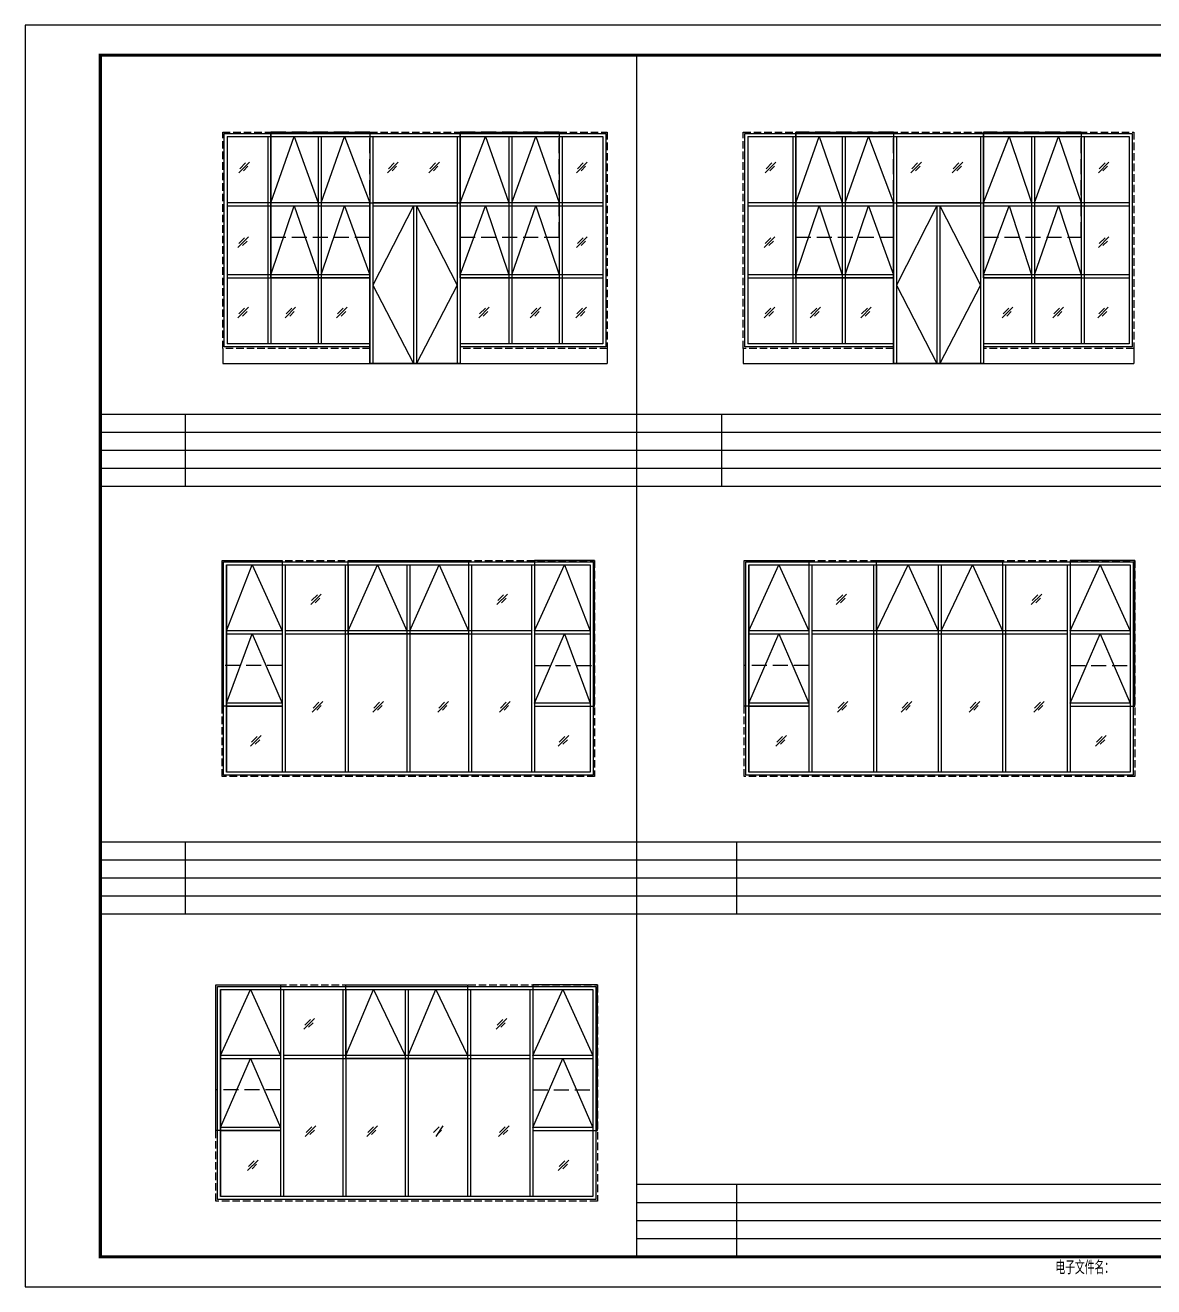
# Model space of a CAD drawing. Extents: x -1041549 to 749950, y -354245 to 17554.
# Drawn here: x -648917 to -630133, y -242439 to -221439 of the extents above; entities that cross this region are included whole.
import ezdxf

# ---------------------------------------------------------------- set-up
doc = ezdxf.new("R2010")
doc.units = 0
doc.header["$LTSCALE"] = 1000
doc.header["$MEASUREMENT"] = 0
doc.linetypes.add('CONTINOUS', pattern=[0])
doc.linetypes.add('DASH', pattern=[0.35, 0.25, -0.1])
for name, color, linetype in [('14', 1, 'Continuous'), ('PUB_TITLE', 4, 'Continuous'), ('中粗线', 1, 'DASH'), ('辅助线', 8, 'CONTINOUS')]:
    doc.layers.add(name, color=color, linetype=linetype)
doc.styles.add('hztxt', font='romand_pkpm', dxfattribs={"bigfont": 'gbcbig'})

# ---------------------------------------------------------------- blocks, each defined once
blk = doc.blocks.new('TUQ')
at = {"layer": '14', "style": 'hztxt', "width": 0.85}
blk.add_text('电子文件名：', height=450, rotation=359.9997, dxfattribs=at).set_placement((-24105, -584))

msp = doc.modelspace()

# ---------------------------------------------------------------- linework, layer by layer
at = {"color": 8}
for p, q in [((-638745, -221939.5), (-638745, -229119.7)), ((-624367.1, -227919.7), (-647667.1, -227919.7)), ((-646256.5, -227919.7), (-646256.5, -229119.7)), ((-637329.6, -227919.7), (-637329.6, -229119.7)), ((-624367.1, -228219.7), (-647667.1, -228219.7)), ((-624367.1, -228519.7), (-647667.1, -228519.7)), ((-624367.1, -228819.7), (-647667.1, -228819.7)), ((-624367.1, -229119.7), (-647667.1, -229119.7)), ((-638745, -229119.7), (-638745, -236236.5)), ((-624367.1, -235036.5), (-647667.1, -235036.5)), ((-646256.5, -235036.5), (-646256.5, -236236.5)), ((-637075.6, -235036.5), (-637075.6, -236236.5)), ((-624367.1, -235336.5), (-647667.1, -235336.5)), ((-624367.1, -235636.5), (-647667.1, -235636.5)), ((-624367.1, -235936.5), (-647667.1, -235936.5)), ((-624367.1, -236236.5), (-647667.1, -236236.5)), ((-638745, -236236.5), (-638745, -241939.5)), ((-624367.1, -240739.5), (-638745, -240739.5)), ((-637075.6, -240739.5), (-637075.6, -241939.5)), ((-624367.1, -241039.5), (-638745, -241039.5)), ((-624367.1, -241339.5), (-638745, -241339.5)), ((-624367.1, -241639.5), (-638745, -241639.5)), ((-624367.1, -241939.5), (-638745, -241939.5))]:
    msp.add_line(p, q, dxfattribs=at)
at = {"color": 4}
for p, q in [((-645554.1, -223293.9), (-639304.1, -223293.9)), ((-645554.1, -223293.9), (-645554.1, -226743.9)), ((-644879.1, -223293.9), (-644879.1, -226743.9)), ((-644829.1, -223293.9), (-644829.1, -226743.9)), ((-644041.6, -223293.9), (-644041.6, -226743.9)), ((-643991.6, -223293.9), (-643991.6, -226743.9)), ((-643179.1, -223293.9), (-643179.1, -227068.9)), ((-643129.1, -223293.9), (-643129.1, -227068.9)), ((-641729.1, -223293.9), (-641729.1, -227068.9)), ((-641679.1, -223293.9), (-641679.1, -227068.9)), ((-640866.6, -223293.9), (-640866.6, -226743.9)), ((-640816.6, -223293.9), (-640816.6, -226743.9)), ((-640029.1, -223293.9), (-640029.1, -226743.9)), ((-639979.1, -223293.9), (-639979.1, -226743.9)), ((-639304.1, -223293.9), (-639304.1, -226743.9)), ((-636891.9, -223293.9), (-630541.9, -223293.9)), ((-636891.9, -223293.9), (-636891.9, -226743.9)), ((-636141.9, -223293.9), (-636141.9, -226743.9)), ((-636091.9, -223293.9), (-636091.9, -226743.9)), ((-635316.9, -223293.9), (-635316.9, -226743.9)), ((-635266.9, -223293.9), (-635266.9, -226743.9)), ((-634466.9, -223293.9), (-634466.9, -227068.9)), ((-634416.9, -223293.9), (-634416.9, -227068.9)), ((-633016.9, -223293.9), (-633016.9, -227068.9)), ((-632966.9, -223293.9), (-632966.9, -227068.9)), ((-632166.9, -223293.9), (-632166.9, -226743.9)), ((-632116.9, -223293.9), (-632116.9, -226743.9)), ((-631341.9, -223293.9), (-631341.9, -226743.9)), ((-631291.9, -223293.9), (-631291.9, -226743.9)), ((-630541.9, -223293.9), (-630541.9, -226743.9)), ((-643179.1, -224393.9), (-645554.1, -224393.9)), ((-645554.1, -224443.9), (-643179.1, -224443.9)), ((-641729.1, -224393.9), (-643129.1, -224393.9)), ((-643129.1, -224443.9), (-641729.1, -224443.9)), ((-642454.1, -224443.9), (-642454.1, -227068.9)), ((-642404.1, -224443.9), (-642404.1, -227068.9)), ((-639304.1, -224393.9), (-641679.1, -224393.9)), ((-641679.1, -224443.9), (-639304.1, -224443.9)), ((-634466.9, -224393.9), (-636891.9, -224393.9)), ((-636891.9, -224443.9), (-634466.9, -224443.9)), ((-633016.9, -224393.9), (-634416.9, -224393.9)), ((-634416.9, -224443.9), (-633016.9, -224443.9)), ((-633741.9, -224443.9), (-633741.9, -227068.9)), ((-633691.9, -224443.9), (-633691.9, -227068.9)), ((-630541.9, -224393.9), (-632966.9, -224393.9)), ((-632966.9, -224443.9), (-630541.9, -224443.9)), ((-643179.1, -225593.9), (-645554.1, -225593.9)), ((-645554.1, -225643.9), (-643179.1, -225643.9)), ((-639304.1, -225593.9), (-641679.1, -225593.9)), ((-641679.1, -225643.9), (-639304.1, -225643.9)), ((-634466.9, -225593.9), (-636891.9, -225593.9)), ((-636891.9, -225643.9), (-634466.9, -225643.9)), ((-630541.9, -225593.9), (-632966.9, -225593.9)), ((-632966.9, -225643.9), (-630541.9, -225643.9)), ((-643179.1, -226743.9), (-645554.1, -226743.9)), ((-639304.1, -226743.9), (-641679.1, -226743.9)), ((-634466.9, -226743.9), (-636891.9, -226743.9)), ((-630541.9, -226743.9), (-632966.9, -226743.9)), ((-645566.4, -230422.3), (-639516.4, -230422.3)), ((-645566.4, -230422.3), (-645566.4, -233872.3)), ((-644641.4, -230422.3), (-644641.4, -233872.3)), ((-644591.4, -230422.3), (-644591.4, -233872.3)), ((-643591.4, -230422.3), (-643591.4, -233872.3)), ((-643541.4, -230422.3), (-643541.4, -233872.3)), ((-642566.4, -230422.3), (-642566.4, -233872.3)), ((-642516.4, -230422.3), (-642516.4, -233872.3)), ((-641541.4, -230422.3), (-641541.4, -233872.3)), ((-641491.4, -230422.3), (-641491.4, -233872.3)), ((-640491.4, -230422.3), (-640491.4, -233872.3)), ((-640441.4, -230422.3), (-640441.4, -233872.3)), ((-639516.4, -230422.3), (-639516.4, -233872.3)), ((-636873.3, -230422.3), (-630523.3, -230422.3)), ((-636873.3, -230422.3), (-636873.3, -233872.3)), ((-635873.3, -230422.3), (-635873.3, -233872.3)), ((-635823.3, -230422.3), (-635823.3, -233872.3)), ((-634798.3, -230422.3), (-634798.3, -233872.3)), ((-634748.3, -230422.3), (-634748.3, -233872.3)), ((-633723.3, -230422.3), (-633723.3, -233872.3)), ((-633673.3, -230422.3), (-633673.3, -233872.3)), ((-632648.3, -230422.3), (-632648.3, -233872.3)), ((-632598.3, -230422.3), (-632598.3, -233872.3)), ((-631573.3, -230422.3), (-631573.3, -233872.3)), ((-631523.3, -230422.3), (-631523.3, -233872.3)), ((-630523.3, -230422.3), (-630523.3, -233872.3)), ((-644641.4, -231522.3), (-645566.4, -231522.3)), ((-645566.4, -231572.3), (-644641.4, -231572.3)), ((-640491.4, -231522.3), (-644591.4, -231522.3)), ((-644591.4, -231572.3), (-640491.4, -231572.3)), ((-639516.4, -231522.3), (-640441.4, -231522.3)), ((-640441.4, -231572.3), (-639516.4, -231572.3)), ((-635873.3, -231522.3), (-636873.3, -231522.3)), ((-636873.3, -231572.3), (-635873.3, -231572.3)), ((-631573.3, -231522.3), (-635823.3, -231522.3)), ((-635823.3, -231572.3), (-631573.3, -231572.3)), ((-630523.3, -231522.3), (-631523.3, -231522.3)), ((-631523.3, -231572.3), (-630523.3, -231572.3)), ((-644641.4, -232722.3), (-645566.4, -232722.3)), ((-645566.4, -232772.3), (-644641.4, -232772.3)), ((-639516.4, -232722.3), (-640441.4, -232722.3)), ((-640441.4, -232772.3), (-639516.4, -232772.3)), ((-635873.3, -232722.3), (-636873.3, -232722.3)), ((-636873.3, -232772.3), (-635873.3, -232772.3)), ((-630523.3, -232722.3), (-631523.3, -232722.3)), ((-631523.3, -232772.3), (-630523.3, -232772.3)), ((-639516.4, -233872.3), (-645566.4, -233872.3)), ((-630523.3, -233872.3), (-636873.3, -233872.3)), ((-645667.9, -237488.5), (-639467.9, -237488.5)), ((-645667.9, -237488.5), (-645667.9, -240938.5)), ((-644667.9, -237488.5), (-644667.9, -240938.5)), ((-644617.9, -237488.5), (-644617.9, -240938.5)), ((-643630.4, -237488.5), (-643630.4, -240938.5)), ((-643580.4, -237488.5), (-643580.4, -240938.5)), ((-642592.9, -237488.5), (-642592.9, -240938.5)), ((-642542.9, -237488.5), (-642542.9, -240938.5)), ((-641555.4, -237488.5), (-641555.4, -240938.5)), ((-641505.4, -237488.5), (-641505.4, -240938.5)), ((-640517.9, -237488.5), (-640517.9, -240938.5)), ((-640467.9, -237488.5), (-640467.9, -240938.5)), ((-639467.9, -237488.5), (-639467.9, -240938.5)), ((-644667.9, -238588.5), (-645667.9, -238588.5)), ((-645667.9, -238638.5), (-644667.9, -238638.5)), ((-640517.9, -238588.5), (-644617.9, -238588.5)), ((-644617.9, -238638.5), (-640517.9, -238638.5)), ((-639467.9, -238588.5), (-640467.9, -238588.5)), ((-640467.9, -238638.5), (-639467.9, -238638.5)), ((-644667.9, -239788.5), (-645667.9, -239788.5)), ((-639467.9, -239788.5), (-640467.9, -239788.5)), ((-645667.9, -239838.5), (-644667.9, -239838.5)), ((-640467.9, -239838.5), (-639467.9, -239838.5)), ((-639467.9, -240938.5), (-645667.9, -240938.5))]:
    msp.add_line(p, q, dxfattribs=at)
for p, q in [((-645629.1, -226818.9), (-645629.1, -227068.9)), ((-639229.1, -226818.9), (-639229.1, -227068.9)), ((-636966.9, -226818.9), (-636966.9, -227068.9)), ((-630466.9, -226818.9), (-630466.9, -227068.9)), ((-645629.1, -227068.9), (-639229.1, -227068.9)), ((-636966.9, -227068.9), (-630466.9, -227068.9))]:
    msp.add_line(p, q)
at = {"color": 8, "linetype": 'DASH'}
for points in [[(-643179.1, -223218.9), (-644829.1, -223218.9), (-644829.1, -224968.9), (-643179.1, -224968.9)], [(-640029.1, -223218.9), (-641679.1, -223218.9), (-641679.1, -224968.9), (-640029.1, -224968.9)], [(-634466.9, -223218.9), (-636091.9, -223218.9), (-636091.9, -224968.9), (-634466.9, -224968.9)], [(-631341.9, -223218.9), (-632966.9, -223218.9), (-632966.9, -224968.9), (-631341.9, -224968.9)], [(-645641.4, -230347.3), (-644641.4, -230347.3), (-644641.4, -232097.3), (-645641.4, -232097.3)], [(-639441.4, -230347.3), (-640441.4, -230347.3), (-640441.4, -232097.3), (-639441.4, -232097.3)], [(-636948.3, -230347.3), (-635873.3, -230347.3), (-635873.3, -232097.3), (-636948.3, -232097.3)], [(-630448.3, -230347.3), (-631523.3, -230347.3), (-631523.3, -232097.3), (-630448.3, -232097.3)], [(-645742.9, -237413.5), (-644667.9, -237413.5), (-644667.9, -239163.5), (-645742.9, -239163.5)], [(-639392.9, -237413.5), (-640467.9, -237413.5), (-640467.9, -239163.5), (-639392.9, -239163.5)]]:
    msp.add_lwpolyline(points, close=True, dxfattribs=at)
at = {"color": 8}
for points in [[(-644829.1, -223218.9), (-643179.1, -223218.9), (-643179.1, -225643.9), (-644829.1, -225643.9)], [(-641679.1, -223218.9), (-640029.1, -223218.9), (-640029.1, -225643.9), (-641679.1, -225643.9)], [(-636091.9, -223218.9), (-634466.9, -223218.9), (-634466.9, -225643.9), (-636091.9, -225643.9)], [(-632966.9, -223218.9), (-631341.9, -223218.9), (-631341.9, -225643.9), (-632966.9, -225643.9)], [(-643179.1, -224393.9), (-641679.1, -224393.9), (-641679.1, -227068.9), (-643179.1, -227068.9)], [(-634466.9, -224393.9), (-632966.9, -224393.9), (-632966.9, -227068.9), (-634466.9, -227068.9)], [(-645641.4, -230347.3), (-644641.4, -230347.3), (-644641.4, -232772.3), (-645641.4, -232772.3)], [(-643541.4, -230347.3), (-641541.4, -230347.3), (-641541.4, -231572.3), (-643541.4, -231572.3)], [(-639441.4, -230347.3), (-640441.4, -230347.3), (-640441.4, -232772.3), (-639441.4, -232772.3)], [(-636948.3, -230347.3), (-635873.3, -230347.3), (-635873.3, -232772.3), (-636948.3, -232772.3)], [(-634748.3, -230347.3), (-632648.3, -230347.3), (-632648.3, -231522.3), (-634748.3, -231522.3)], [(-630448.3, -230347.3), (-631523.3, -230347.3), (-631523.3, -232772.3), (-630448.3, -232772.3)], [(-645742.9, -237413.5), (-644667.9, -237413.5), (-644667.9, -239838.5), (-645742.9, -239838.5)], [(-643580.4, -237413.5), (-641555.4, -237413.5), (-641555.4, -238638.5), (-643580.4, -238638.5)], [(-639392.9, -237413.5), (-640467.9, -237413.5), (-640467.9, -239838.5), (-639392.9, -239838.5)]]:
    msp.add_lwpolyline(points, close=True, dxfattribs=at)
at = {"color": 4}
for points in [[(-643179.1, -226793.9), (-645604.1, -226793.9), (-645604.1, -223243.9), (-639254.1, -223243.9), (-639254.1, -226793.9), (-641679.1, -226793.9)], [(-634466.9, -226793.9), (-636941.9, -226793.9), (-636941.9, -223243.9), (-630491.9, -223243.9), (-630491.9, -226793.9), (-632966.9, -226793.9)]]:
    msp.add_lwpolyline(points, dxfattribs=at)
at = {"color": 8}
for points in [[(-644829.1, -224393.9), (-644441.6, -223293.9), (-644041.6, -224393.9)], [(-643991.6, -224393.9), (-643604.1, -223293.9), (-643179.1, -224393.9)], [(-641679.1, -224393.9), (-641254.1, -223293.9), (-640866.6, -224393.9)], [(-640816.6, -224393.9), (-640416.6, -223293.9), (-640029.1, -224393.9)], [(-636091.9, -224393.9), (-635704.4, -223293.9), (-635316.9, -224393.9)], [(-635266.9, -224393.9), (-634879.4, -223293.9), (-634466.9, -224393.9)], [(-632966.9, -224393.9), (-632541.9, -223293.9), (-632166.9, -224393.9)], [(-632116.9, -224393.9), (-631716.9, -223293.9), (-631341.9, -224393.9)], [(-644829.1, -225593.9), (-644441.6, -224443.9), (-644041.6, -225593.9)], [(-643991.6, -225593.9), (-643604.1, -224443.9), (-643179.1, -225593.9)], [(-642454.1, -224443.9), (-643129.1, -225768.9), (-642454.1, -227068.9)], [(-642404.1, -224443.9), (-641729.1, -225768.9), (-642404.1, -227068.9)], [(-641679.1, -225593.9), (-641254.1, -224443.9), (-640866.6, -225593.9)], [(-640816.6, -225593.9), (-640416.6, -224443.9), (-640029.1, -225593.9)], [(-636091.9, -225593.9), (-635704.4, -224443.9), (-635316.9, -225593.9)], [(-635266.9, -225593.9), (-634879.4, -224443.9), (-634466.9, -225593.9)], [(-633741.9, -224443.9), (-634416.9, -225768.9), (-633741.9, -227068.9)], [(-633691.9, -224443.9), (-633016.9, -225768.9), (-633691.9, -227068.9)], [(-632966.9, -225593.9), (-632541.9, -224443.9), (-632166.9, -225593.9)], [(-632116.9, -225593.9), (-631716.9, -224443.9), (-631341.9, -225593.9)], [(-645566.4, -231522.3), (-645141.4, -230422.3), (-644641.4, -231522.3)], [(-643541.4, -231522.3), (-643053.9, -230422.3), (-642566.4, -231522.3)], [(-642516.4, -231522.3), (-642028.9, -230422.3), (-641541.4, -231522.3)], [(-640441.4, -231522.3), (-639941.4, -230422.3), (-639516.4, -231522.3)], [(-636873.3, -231522.3), (-636373.3, -230422.3), (-635873.3, -231522.3)], [(-634748.3, -231522.3), (-634223.3, -230422.3), (-633723.3, -231522.3)], [(-633673.3, -231522.3), (-633148.3, -230422.3), (-632648.3, -231522.3)], [(-631523.3, -231522.3), (-631023.3, -230422.3), (-630523.3, -231522.3)], [(-645566.4, -232722.3), (-645141.4, -231572.3), (-644641.4, -232722.3)], [(-640441.4, -232722.3), (-639941.4, -231572.3), (-639516.4, -232722.3)], [(-636873.3, -232722.3), (-636373.3, -231572.3), (-635873.3, -232722.3)], [(-631523.3, -232722.3), (-631023.3, -231572.3), (-630523.3, -232722.3)], [(-645667.9, -238588.5), (-645167.9, -237488.5), (-644667.9, -238588.5)], [(-643580.4, -238588.5), (-643117.9, -237488.5), (-642592.9, -238588.5)], [(-642542.9, -238588.5), (-642080.4, -237488.5), (-641555.4, -238588.5)], [(-640467.9, -238588.5), (-639967.9, -237488.5), (-639467.9, -238588.5)], [(-645667.9, -239788.5), (-645167.9, -238638.5), (-644667.9, -239788.5)], [(-640467.9, -239788.5), (-639967.9, -238638.5), (-639467.9, -239788.5)]]:
    msp.add_lwpolyline(points, dxfattribs=at)
at = {"color": 4}
for points in [[(-645616.4, -230372.3), (-639466.4, -230372.3), (-639466.4, -233922.3), (-645616.4, -233922.3)], [(-645566.4, -230422.3), (-639516.4, -230422.3), (-639516.4, -233872.3), (-645566.4, -233872.3)], [(-636923.3, -230372.3), (-630473.3, -230372.3), (-630473.3, -233922.3), (-636923.3, -233922.3)], [(-636873.3, -230422.3), (-630523.3, -230422.3), (-630523.3, -233872.3), (-636873.3, -233872.3)], [(-645717.9, -237438.5), (-639417.9, -237438.5), (-639417.9, -240988.5), (-645717.9, -240988.5)], [(-645667.9, -237488.5), (-639467.9, -237488.5), (-639467.9, -240938.5), (-645667.9, -240938.5)]]:
    msp.add_lwpolyline(points, close=True, dxfattribs=at)
at = {"layer": 'PUB_TITLE'}
msp.add_lwpolyline([(-648917.1, -242439.5), (-619217.1, -242439.5), (-619217.1, -221439.5), (-648917.1, -221439.5)], close=True, dxfattribs=at)
at = {"layer": 'PUB_TITLE', "const_width": 50}
msp.add_lwpolyline([(-647667.1, -241939.5), (-619717.1, -241939.5), (-619717.1, -221939.5), (-647667.1, -221939.5)], close=True, dxfattribs=at)
at = {"layer": '中粗线', "ltscale": 0.5}
for points in [[(-643179.1, -226818.9), (-645629.1, -226818.9), (-645629.1, -223218.9), (-639229.1, -223218.9), (-639229.1, -226818.9), (-641679.1, -226818.9), (-641679.1, -227068.9), (-643179.1, -227068.9), (-643179.1, -226818.9)], [(-634466.9, -226818.9), (-636966.9, -226818.9), (-636966.9, -223218.9), (-630466.9, -223218.9), (-630466.9, -226818.9), (-632966.9, -226818.9), (-632966.9, -227068.9), (-634466.9, -227068.9), (-634466.9, -226818.9)]]:
    msp.add_lwpolyline(points, dxfattribs=at)
for points in [[(-645641.4, -230347.3), (-639441.4, -230347.3), (-639441.4, -233947.3), (-645641.4, -233947.3)], [(-636948.3, -230347.3), (-630448.3, -230347.3), (-630448.3, -233947.3), (-636948.3, -233947.3)], [(-645742.9, -237413.5), (-639392.9, -237413.5), (-639392.9, -241013.5), (-645742.9, -241013.5)]]:
    msp.add_lwpolyline(points, close=True, dxfattribs=at)
at = {"layer": '辅助线', "color": 8, "linetype": 'ByBlock'}
for points in [[(-645362.3, -223894.5), (-645186.1, -223718.3)], [(-645346.8, -223827.6), (-645251.2, -223731.9)], [(-645285.9, -223863.6), (-645210.1, -223787.8)], [(-642887.1, -223894.5), (-642710.9, -223718.3)], [(-642871.7, -223827.6), (-642776, -223731.9)], [(-642810.8, -223863.6), (-642734.9, -223787.8)], [(-642199.6, -223894.5), (-642023.4, -223718.3)], [(-642184.1, -223827.6), (-642088.5, -223731.9)], [(-642123.3, -223863.6), (-642047.4, -223787.8)], [(-639742.4, -223894.5), (-639566.2, -223718.3)], [(-639726.9, -223827.6), (-639631.2, -223731.9)], [(-639666, -223863.6), (-639590.2, -223787.8)], [(-636600.1, -223894.5), (-636423.9, -223718.3)], [(-636584.6, -223827.6), (-636488.9, -223731.9)], [(-636523.7, -223863.6), (-636447.9, -223787.8)], [(-634174.9, -223894.5), (-633998.7, -223718.3)], [(-634159.5, -223827.6), (-634063.8, -223731.9)], [(-634098.6, -223863.6), (-634022.7, -223787.8)], [(-633487.4, -223894.5), (-633311.2, -223718.3)], [(-633471.9, -223827.6), (-633376.3, -223731.9)], [(-633411.1, -223863.6), (-633335.2, -223787.8)], [(-631055.2, -223894.5), (-630879, -223718.3)], [(-631039.7, -223827.6), (-630944, -223731.9)], [(-630978.8, -223863.6), (-630903, -223787.8)], [(-645378, -225138.7), (-645201.8, -224962.5)], [(-645362.5, -225071.8), (-645266.8, -224976.1)], [(-645301.6, -225107.8), (-645225.8, -225032)], [(-639742.4, -225138.7), (-639566.2, -224962.5)], [(-639726.9, -225071.8), (-639631.2, -224976.1)], [(-639666, -225107.8), (-639590.2, -225032)], [(-636615.8, -225138.7), (-636439.6, -224962.5)], [(-636600.3, -225071.8), (-636504.6, -224976.1)], [(-636539.4, -225107.8), (-636463.6, -225032)], [(-631055.2, -225138.7), (-630879, -224962.5)], [(-631039.7, -225071.8), (-630944, -224976.1)], [(-630978.8, -225107.8), (-630903, -225032)], [(-645378, -226311.3), (-645201.8, -226135.1)], [(-645362.5, -226244.3), (-645266.8, -226148.7)], [(-644592.1, -226311.3), (-644415.9, -226135.1)], [(-644576.6, -226244.3), (-644480.9, -226148.7)], [(-643735.4, -226311.3), (-643559.2, -226135.1)], [(-643719.9, -226244.3), (-643624.3, -226148.7)], [(-641369, -226311.3), (-641192.8, -226135.1)], [(-641353.5, -226244.3), (-641257.9, -226148.7)], [(-640512.8, -226311.3), (-640336.6, -226135.1)], [(-640497.3, -226244.3), (-640401.6, -226148.7)], [(-639752.8, -226311.3), (-639576.6, -226135.1)], [(-639737.3, -226244.3), (-639641.6, -226148.7)], [(-636615.8, -226311.3), (-636439.6, -226135.1)], [(-636600.3, -226244.3), (-636504.6, -226148.7)], [(-635854.9, -226311.3), (-635678.7, -226135.1)], [(-635839.4, -226244.3), (-635743.7, -226148.7)], [(-635010.7, -226311.3), (-634834.5, -226135.1)], [(-634995.2, -226244.3), (-634899.6, -226148.7)], [(-632656.8, -226311.3), (-632480.6, -226135.1)], [(-632641.3, -226244.3), (-632545.6, -226148.7)], [(-631813.1, -226311.3), (-631636.9, -226135.1)], [(-631797.6, -226244.3), (-631701.9, -226148.7)], [(-631065.6, -226311.3), (-630889.4, -226135.1)], [(-631050.1, -226244.3), (-630954.4, -226148.7)], [(-645301.6, -226280.4), (-645225.8, -226204.5)], [(-644515.7, -226280.4), (-644439.9, -226204.5)], [(-643659, -226280.4), (-643583.2, -226204.5)], [(-641292.6, -226280.4), (-641216.8, -226204.5)], [(-640436.4, -226280.4), (-640360.6, -226204.5)], [(-639676.4, -226280.4), (-639600.6, -226204.5)], [(-636539.4, -226280.4), (-636463.6, -226204.5)], [(-635778.5, -226280.4), (-635702.7, -226204.5)], [(-634934.3, -226280.4), (-634858.5, -226204.5)], [(-632580.4, -226280.4), (-632504.6, -226204.5)], [(-631736.7, -226280.4), (-631660.9, -226204.5)], [(-630989.2, -226280.4), (-630913.4, -226204.5)], [(-644165.2, -231084.4), (-643989, -230908.2)], [(-644149.8, -231017.5), (-644054.1, -230921.8)], [(-644088.9, -231053.5), (-644013.1, -230977.7)], [(-641065.4, -231084.4), (-640889.2, -230908.2)], [(-641049.9, -231017.5), (-640954.2, -230921.8)], [(-640989, -231053.5), (-640913.2, -230977.7)], [(-635422.1, -231084.4), (-635245.9, -230908.2)], [(-635406.7, -231017.5), (-635311, -230921.8)], [(-635345.8, -231053.5), (-635270, -230977.7)], [(-632172.3, -231084.4), (-631996.1, -230908.2)], [(-632156.8, -231017.5), (-632061.1, -230921.8)], [(-632095.9, -231053.5), (-632020.1, -230977.7)], [(-644142.1, -232872.1), (-643965.9, -232695.9)], [(-644126.6, -232805.2), (-644030.9, -232709.5)], [(-644065.7, -232841.2), (-643989.9, -232765.4)], [(-643130.7, -232872.1), (-642954.5, -232695.9)], [(-643115.2, -232805.2), (-643019.5, -232709.5)], [(-643054.3, -232841.2), (-642978.5, -232765.4)], [(-642049.7, -232872.1), (-641873.5, -232695.9)], [(-642034.2, -232805.2), (-641938.5, -232709.5)], [(-641973.3, -232841.2), (-641897.5, -232765.4)], [(-641024.5, -232872.1), (-640848.3, -232695.9)], [(-641009, -232805.2), (-640913.3, -232709.5)], [(-640948.1, -232841.2), (-640872.3, -232765.4)], [(-635399, -232872.1), (-635222.8, -232695.9)], [(-635383.5, -232805.2), (-635287.8, -232709.5)], [(-635322.6, -232841.2), (-635246.8, -232765.4)], [(-634337.6, -232872.1), (-634161.4, -232695.9)], [(-634322.1, -232805.2), (-634226.4, -232709.5)], [(-634261.2, -232841.2), (-634185.4, -232765.4)], [(-633206.6, -232872.1), (-633030.4, -232695.9)], [(-633191.1, -232805.2), (-633095.4, -232709.5)], [(-633130.2, -232841.2), (-633054.4, -232765.4)], [(-632131.4, -232872.1), (-631955.2, -232695.9)], [(-632115.9, -232805.2), (-632020.2, -232709.5)], [(-632055, -232841.2), (-631979.2, -232765.4)], [(-645166.4, -233439.6), (-644990.2, -233263.4)], [(-645151, -233372.7), (-645055.3, -233277)], [(-640044.5, -233439.6), (-639868.3, -233263.4)], [(-640029, -233372.7), (-639933.3, -233277)], [(-636423.3, -233439.6), (-636247.1, -233263.4)], [(-636407.9, -233372.7), (-636312.2, -233277)], [(-631101.4, -233439.6), (-630925.2, -233263.4)], [(-631085.9, -233372.7), (-630990.2, -233277)], [(-645090.1, -233408.7), (-645014.2, -233332.9)], [(-639968.1, -233408.7), (-639892.3, -233332.9)], [(-636347, -233408.7), (-636271.1, -233332.9)], [(-631025, -233408.7), (-630949.2, -233332.9)], [(-644279.2, -238150.6), (-644103, -237974.3)], [(-644263.7, -238083.6), (-644168, -237988)], [(-644202.8, -238119.7), (-644127, -238043.8)], [(-641079.3, -238150.6), (-640903.1, -237974.3)], [(-641063.8, -238083.6), (-640968.2, -237988)], [(-641003, -238119.7), (-640927.1, -238043.8)], [(-644256.1, -239938.3), (-644079.9, -239762)], [(-644240.6, -239871.3), (-644144.9, -239775.7)], [(-643232.2, -239938.3), (-643056, -239762)], [(-643216.7, -239871.3), (-643121, -239775.7)], [(-642123.2, -239871.3), (-642027.5, -239775.7)], [(-642076.2, -239938.3), (-641962.4, -239762)], [(-641038.4, -239938.3), (-640862.2, -239762)], [(-641023, -239871.3), (-640927.3, -239775.7)], [(-644179.7, -239907.4), (-644103.9, -239831.5)], [(-643155.8, -239907.4), (-643080, -239831.5)], [(-642062.3, -239907.4), (-641986.5, -239831.5)], [(-640962.1, -239907.4), (-640886.3, -239831.5)], [(-645217.9, -240505.8), (-645041.7, -240329.6)], [(-645202.4, -240438.9), (-645106.7, -240343.2)], [(-645141.5, -240474.9), (-645065.7, -240399.1)], [(-640046, -240505.8), (-639869.7, -240329.6)], [(-640030.5, -240438.9), (-639934.8, -240343.2)], [(-639969.6, -240474.9), (-639893.8, -240399.1)]]:
    msp.add_lwpolyline(points, dxfattribs=at)

# ---------------------------------------------------------------- block references
at = {"layer": '14', "xscale": 0.5, "yscale": 0.5, "zscale": 0.5}
msp.add_blockref('TUQ', (-619717.1, -241939.5), dxfattribs=at)

doc.saveas('drawing.dxf')
